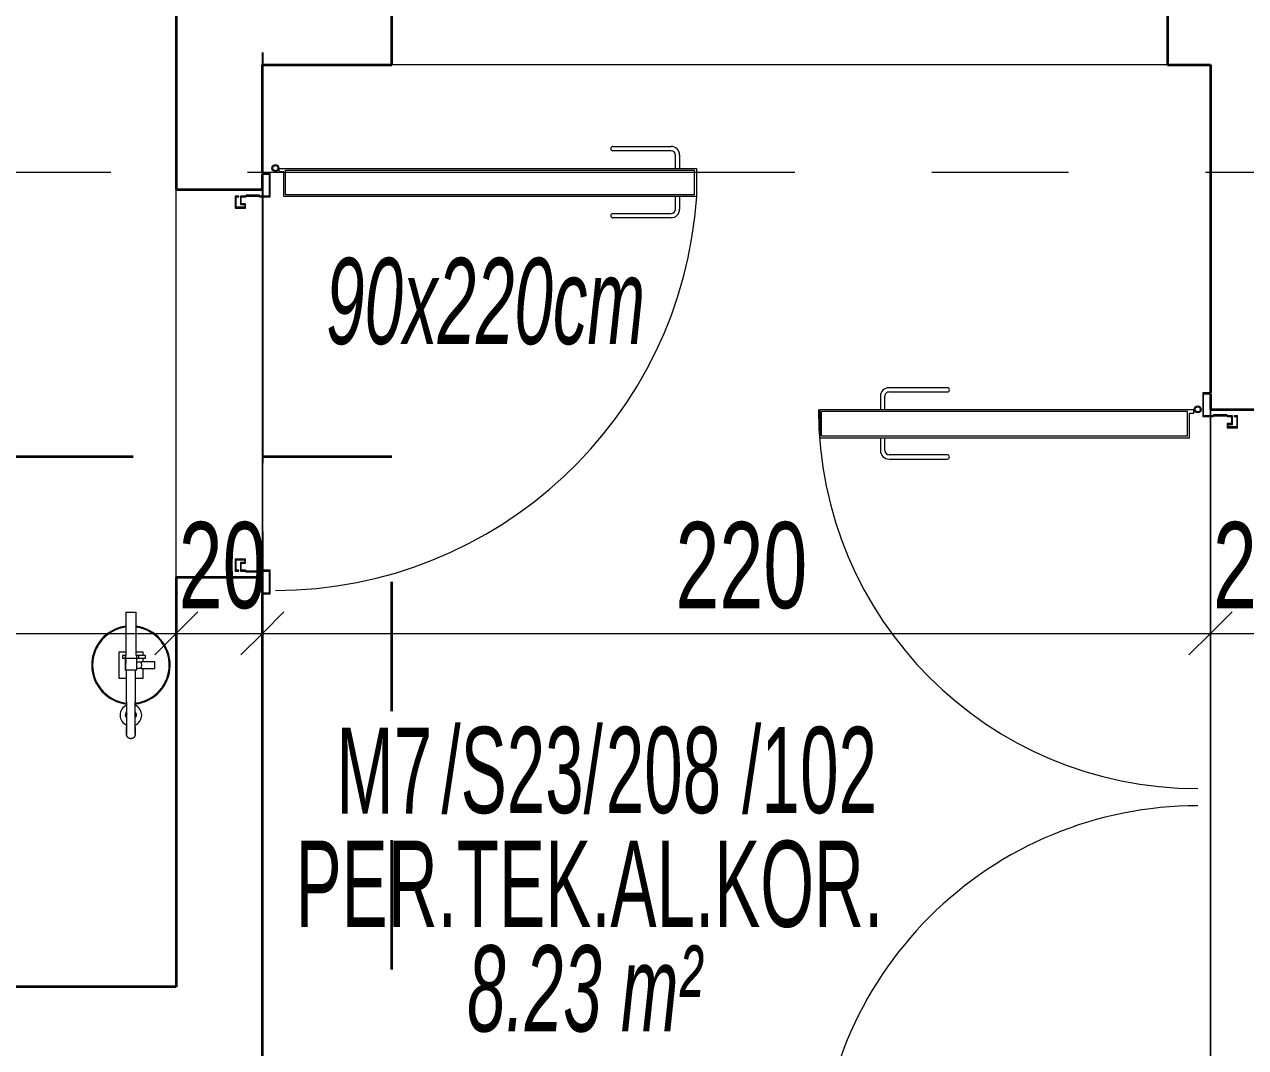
# Model space of a CAD drawing. Header units: metres. Extents: x 8 to 325, y -31 to 15.
# Drawn here: x 124.242 to 127.076, y -7.231 to -4.857 of the extents above; entities that cross this region are included whole.
import ezdxf

# ---------------------------------------------------------------- set-up
doc = ezdxf.new("R2010")
doc.units = ezdxf.units.M
for name, pattern in [('Dash', [0.6, 0.3, -0.3]), ('Grid Line', [2.2225, 1.27, -0.3175, 0.3175, -0.3175]), ('Grid Line 1_4_', [1.11125, 0.635, -0.15875, 0.15875, -0.15875])]:
    doc.linetypes.add(name, pattern=pattern)
for name, color, linetype, lineweight in [('A-ALAN', 7, 'Continuous', 9), ('A-DETY', 7, 'Continuous', 9), ('A-DETY-AKS', 7, 'Continuous', 9), ('A-DETY-ETKT', 7, 'Continuous', 9), ('A-DETY-OLCU', 7, 'Continuous', 9), ('A-DETY-OLCU-100', 7, 'Continuous', 9), ('A-DOSM', 7, 'Continuous', 9), ('A-DUVR', 7, 'Continuous', 9), ('A-KAPI', 7, 'Continuous', 9), ('A-KAPI-KASA', 7, 'Continuous', 18), ('M-EKIP', 7, 'Continuous', 9)]:
    doc.layers.add(name, color=color, linetype=linetype, lineweight=lineweight)
doc.layers.add('A-ÇZGI', color=7, linetype='Continuous', lineweight=9, true_color=0x00a600)
doc.styles.add('Arial Narrow_1', font='ARIALN.TTF', dxfattribs={"width": 0.7, "height": 0.2})
doc.styles.add('Arial Narrow_5', font='ARIALN.TTF', dxfattribs={"width": 0.8, "height": 0.2})
doc.styles.add('Arial Narrow_I', font='ARIALNI.TTF', dxfattribs={"width": 0.7, "height": 0.2})
doc.dimstyles.new('TKFN_ARDI_Ölçü_1_100__İç__3', dxfattribs={"dimscale": 0.3048, "dimtxt": 0.204686, "dimasz": 0.328084, "dimexe": 0.328084, "dimexo": 0.0625, "dimgap": 0, "dimtad": 1, "dimdec": 0, "dimlfac": 100, "dimdsep": 46, "dimtxsty": 'Arial Narrow_5', "dimblk1": 'OBLIQUE', "dimblk2": 'OBLIQUE', "dimsah": 1, "dimcen": 0.09, "dimdle": 0.328084, "dimadec": 8, "dimazin": 0, "dimtfac": 1, "dimtdec": 4, "dimtix": 1, "dimtmove": 0, "dimatfit": 3, "dimfxl": 0.656168, "dimfxlon": 1, "dimtvp": 1, "dimtolj": 1, "dimtzin": 0, "dimarcsym": 2})

# ---------------------------------------------------------------- blocks, each defined once
blk = doc.blocks.new('SY-M-FE_01_FIREEXTINGUISHER_Portable - 5kg Fire Extinguisher _CO2_-V112-_1_13_4_13_ PERON KATI _FFL_')
at = {"layer": 'M-EKIP', "color": 8, "lineweight": 5, "true_color": 0x808080}
for p, q in [((-0.12, 0.0125), (-0.12, 0.0098)), ((0.03, 0.0281), (-0.03, 0.0281)), ((-0.03, 0.0281), (-0.03, 0.0095)), ((0.0166, 0.0135), (-0.0121, 0.0135)), ((-0.0121, 0.012), (-0.0121, 0.0135)), ((-0.0121, -0.012), (-0.0121, 0.012)), ((-0.0121, 0.012), (0.0049, 0.012)), ((0.0117, 0.012), (0.0048, 0.012)), ((0.0117, 0.012), (0.0166, 0.012)), ((0.0161, 0.0196), (0.0161, -0.0186)), ((0.0221, 0.0196), (0.0161, 0.0196)), ((0.0162, 0.0196), (0.0161, 0.0196)), ((0.0225, 0.0135), (0.0178, 0.0135)), ((0.0178, 0.012), (0.0225, 0.012)), ((0.1228, 0.012), (0.0219, 0.012)), ((0.0221, 0.0196), (0.022, 0.0196)), ((0.0221, 0.0135), (0.0221, 0.0196)), ((0.0225, 0.0135), (0.0225, 0.012)), ((0.03, 0.012), (0.03, 0.0281)), ((0.1228, 0.012), (0.1228, -0.012)), ((-0.12, -0.0098), (-0.12, -0.0125)), ((-0.03, -0.0097), (-0.03, -0.0281)), ((-0.03, -0.0281), (-0.0078, -0.0281)), ((-0.0121, -0.0135), (-0.0121, -0.012)), ((-0.0121, -0.0135), (0.0167, -0.0135)), ((-0.007, -0.0235), (-0.0079, -0.0235)), ((-0.0079, -0.0235), (-0.0079, -0.0256)), ((-0.0079, -0.0235), (-0.0079, -0.0555)), ((-0.007, -0.0135), (-0.007, -0.0235)), ((0.007, -0.0235), (0.007, -0.0135)), ((0.0077, -0.0235), (0.007, -0.0235)), ((0.0076, -0.0281), (0.0158, -0.0281)), ((0.0077, -0.0555), (0.0077, -0.0235)), ((0.0077, -0.0256), (0.0077, -0.0235)), ((0.0225, -0.0177), (0.0158, -0.0177)), ((0.0158, -0.0177), (0.0158, -0.0337)), ((0.0158, -0.0177), (0.0158, -0.0188)), ((0.0161, -0.0186), (0.0162, -0.0186)), ((0.0161, -0.0186), (0.0221, -0.0186)), ((0.0178, -0.0135), (0.0225, -0.0135)), ((0.022, -0.0186), (0.0221, -0.0186)), ((0.0221, -0.0186), (0.0221, -0.0135)), ((0.0225, -0.012), (0.0225, -0.0135)), ((0.0225, -0.012), (0.1228, -0.012)), ((0.0225, -0.0188), (0.0225, -0.0177)), ((0.0225, -0.0337), (0.0225, -0.0177)), ((0.0225, -0.0281), (0.03, -0.0281)), ((0.03, -0.0281), (0.03, -0.012)), ((-0.0079, -0.0555), (0.0077, -0.0555)), ((0.0158, -0.0326), (0.0158, -0.0337)), ((0.0158, -0.0337), (0.0225, -0.0337)), ((0.0225, -0.0337), (0.0225, -0.0326))]:
    blk.add_line(p, q, dxfattribs=at)
at = {"layer": 'M-EKIP', "color": 8, "lineweight": 5, "true_color": 0x808080, "flags": 128}
for points in [[(0, 0.0889), (-0.0036, 0.0888), (-0.0071, 0.0886), (-0.0106, 0.0883), (-0.0142, 0.0878), (-0.0177, 0.0871), (-0.0211, 0.0864), (-0.0246, 0.0854), (-0.028, 0.0844), (-0.0313, 0.0832), (-0.0346, 0.0819), (-0.0379, 0.0804), (-0.0411, 0.0789), (-0.0442, 0.0771), (-0.0472, 0.0753), (-0.0502, 0.0734), (-0.0531, 0.0713), (-0.0559, 0.0691), (-0.0586, 0.0668), (-0.0612, 0.0644), (-0.0638, 0.0619), (-0.0662, 0.0593), (-0.0685, 0.0566), (-0.0707, 0.0539), (-0.0728, 0.051), (-0.0748, 0.048), (-0.0767, 0.045), (-0.0784, 0.0419), (-0.08, 0.0387), (-0.0815, 0.0355), (-0.0829, 0.0322), (-0.0841, 0.0289), (-0.0852, 0.0255), (-0.0861, 0.0221), (-0.0869, 0.0186), (-0.0876, 0.0151), (-0.0881, 0.0116), (-0.0884, 0.0095)], [(0.0881, 0.012), (0.0879, 0.0132), (0.0873, 0.0167), (0.0866, 0.0202), (0.0857, 0.0236), (0.0847, 0.0271), (0.0835, 0.0304), (0.0823, 0.0337), (0.0808, 0.037), (0.0793, 0.0402), (0.0776, 0.0433), (0.0758, 0.0464), (0.0739, 0.0494), (0.0719, 0.0523), (0.0697, 0.0552), (0.0675, 0.0579), (0.0651, 0.0605), (0.0626, 0.0631), (0.06, 0.0656), (0.0574, 0.0679), (0.0546, 0.0701), (0.0518, 0.0723), (0.0488, 0.0743), (0.0458, 0.0762), (0.0427, 0.0779), (0.0396, 0.0796), (0.0364, 0.0811), (0.0331, 0.0825), (0.0298, 0.0838), (0.0264, 0.0849), (0.023, 0.0859), (0.0195, 0.0867), (0.0161, 0.0874), (0.0125, 0.088), (0.009, 0.0884), (0.0055, 0.0887), (0.0019, 0.0889), (0, 0.0889)], [(-0.1709, 0), (-0.1709, 0.0004), (-0.1708, 0.0008), (-0.1708, 0.0012), (-0.1707, 0.0016), (-0.1707, 0.002), (-0.1706, 0.0024), (-0.1705, 0.0028), (-0.1704, 0.0031), (-0.1702, 0.0035), (-0.1701, 0.0039), (-0.1699, 0.0043), (-0.1697, 0.0046), (-0.1695, 0.005), (-0.1693, 0.0053), (-0.1691, 0.0056), (-0.1689, 0.006), (-0.1686, 0.0063), (-0.1684, 0.0066), (-0.1681, 0.0069), (-0.1678, 0.0072), (-0.1675, 0.0074), (-0.1672, 0.0077), (-0.1669, 0.008), (-0.1666, 0.0082), (-0.1663, 0.0084), (-0.1659, 0.0086), (-0.1656, 0.0088), (-0.1652, 0.009), (-0.1649, 0.0092), (-0.1645, 0.0093), (-0.1641, 0.0095), (-0.1637, 0.0096), (-0.1633, 0.0097), (-0.163, 0.0098), (-0.1626, 0.0099), (-0.1622, 0.0099), (-0.1618, 0.01), (-0.1614, 0.01), (-0.161, 0.01), (-0.1609, 0.01)], [(-0.1609, -0.01), (-0.1613, -0.01), (-0.1617, -0.01), (-0.1621, -0.0099), (-0.1625, -0.0099), (-0.1628, -0.0098), (-0.1632, -0.0097), (-0.1636, -0.0096), (-0.164, -0.0095), (-0.1644, -0.0094), (-0.1648, -0.0092), (-0.1651, -0.009), (-0.1655, -0.0089), (-0.1658, -0.0087), (-0.1662, -0.0085), (-0.1665, -0.0083), (-0.1668, -0.008), (-0.1671, -0.0078), (-0.1675, -0.0075), (-0.1678, -0.0072), (-0.168, -0.007), (-0.1683, -0.0067), (-0.1686, -0.0064), (-0.1688, -0.0061), (-0.1691, -0.0057), (-0.1693, -0.0054), (-0.1695, -0.0051), (-0.1697, -0.0047), (-0.1699, -0.0044), (-0.17, -0.004), (-0.1702, -0.0036), (-0.1703, -0.0032), (-0.1704, -0.0029), (-0.1705, -0.0025), (-0.1706, -0.0021), (-0.1707, -0.0017), (-0.1708, -0.0013), (-0.1708, -0.0009), (-0.1708, -0.0005), (-0.1709, -0.0001), (-0.1709, 0)], [(-0.0853, 0.01), (-0.0874, 0.01), (-0.0896, 0.01), (-0.0918, 0.01), (-0.094, 0.01), (-0.0962, 0.01), (-0.0984, 0.01), (-0.1007, 0.01), (-0.1029, 0.01), (-0.1052, 0.01), (-0.1074, 0.01), (-0.1097, 0.01), (-0.1119, 0.01), (-0.1142, 0.01), (-0.1164, 0.01), (-0.1186, 0.01), (-0.1207, 0.01), (-0.1229, 0.01), (-0.125, 0.01), (-0.1271, 0.01), (-0.1291, 0.01), (-0.1311, 0.01), (-0.1331, 0.01), (-0.135, 0.01), (-0.1369, 0.01), (-0.1387, 0.01), (-0.1405, 0.01), (-0.1422, 0.01), (-0.1438, 0.01), (-0.1454, 0.01), (-0.1469, 0.01), (-0.1484, 0.01), (-0.1498, 0.01), (-0.1511, 0.01), (-0.1523, 0.01), (-0.1535, 0.01), (-0.1545, 0.01), (-0.1555, 0.01), (-0.1565, 0.01), (-0.1573, 0.01), (-0.158, 0.01), (-0.1587, 0.01), (-0.1593, 0.01), (-0.1598, 0.01), (-0.1602, 0.01), (-0.1605, 0.01), (-0.1607, 0.01), (-0.1608, 0.01), (-0.1609, 0.01)], [(-0.1609, 0.01), (-0.1608, 0.01), (-0.1607, 0.01), (-0.1605, 0.01), (-0.1601, 0.01), (-0.1597, 0.01), (-0.1592, 0.01), (-0.1587, 0.01), (-0.158, 0.01), (-0.1572, 0.01), (-0.1564, 0.01), (-0.1555, 0.01), (-0.1545, 0.01), (-0.1534, 0.01), (-0.1522, 0.01), (-0.151, 0.01), (-0.1497, 0.01), (-0.1483, 0.01), (-0.1469, 0.01), (-0.1453, 0.01), (-0.1438, 0.01), (-0.1431, 0.01)], [(-0.1163, 0.01), (-0.1164, 0.01), (-0.1166, 0.01), (-0.1169, 0.01), (-0.1174, 0.01), (-0.118, 0.01), (-0.1187, 0.01), (-0.1196, 0.01), (-0.1206, 0.01), (-0.1217, 0.01), (-0.123, 0.01), (-0.1244, 0.01), (-0.1259, 0.01), (-0.1275, 0.01), (-0.1293, 0.01), (-0.1311, 0.01), (-0.1331, 0.01), (-0.1352, 0.01), (-0.1374, 0.01), (-0.1397, 0.01), (-0.1421, 0.01), (-0.1431, 0.01)], [(-0.0853, 0.01), (-0.0793, 0.01), (-0.0734, 0.01), (-0.0673, 0.01), (-0.0612, 0.01), (-0.055, 0.01), (-0.0488, 0.01), (-0.0426, 0.01), (-0.0364, 0.01), (-0.0301, 0.01), (-0.0239, 0.01), (-0.0176, 0.01), (-0.0121, 0.01)], [(-0.1431, -0.01), (-0.1447, -0.01), (-0.1462, -0.01), (-0.1477, -0.01), (-0.1491, -0.01), (-0.1505, -0.01), (-0.1517, -0.01), (-0.1529, -0.01), (-0.1541, -0.01), (-0.1551, -0.01), (-0.156, -0.01), (-0.1569, -0.01), (-0.1577, -0.01), (-0.1584, -0.01), (-0.159, -0.01), (-0.1595, -0.01), (-0.16, -0.01), (-0.1603, -0.01), (-0.1606, -0.01), (-0.1608, -0.01), (-0.1609, -0.01), (-0.1609, -0.01)], [(-0.1609, -0.01), (-0.1608, -0.01), (-0.1607, -0.01), (-0.1605, -0.01), (-0.1601, -0.01), (-0.1597, -0.01), (-0.1592, -0.01), (-0.1587, -0.01), (-0.158, -0.01), (-0.1572, -0.01), (-0.1564, -0.01), (-0.1555, -0.01), (-0.1545, -0.01), (-0.1534, -0.01), (-0.1522, -0.01), (-0.151, -0.01), (-0.1497, -0.01), (-0.1483, -0.01), (-0.1469, -0.01), (-0.1453, -0.01), (-0.1438, -0.01), (-0.1421, -0.01), (-0.1404, -0.01), (-0.1386, -0.01), (-0.1368, -0.01), (-0.1349, -0.01), (-0.133, -0.01), (-0.131, -0.01), (-0.129, -0.01), (-0.127, -0.01), (-0.1249, -0.01), (-0.1228, -0.01), (-0.1206, -0.01), (-0.1185, -0.01), (-0.1163, -0.01), (-0.114, -0.01), (-0.1118, -0.01), (-0.1096, -0.01), (-0.1073, -0.01), (-0.1051, -0.01), (-0.1028, -0.01), (-0.1006, -0.01), (-0.0983, -0.01), (-0.0961, -0.01), (-0.0938, -0.01), (-0.0916, -0.01), (-0.0895, -0.01), (-0.0873, -0.01), (-0.0853, -0.01)], [(-0.1431, -0.01), (-0.1407, -0.01), (-0.1383, -0.01), (-0.1361, -0.01), (-0.134, -0.01), (-0.1319, -0.01), (-0.13, -0.01), (-0.1282, -0.01), (-0.1266, -0.01), (-0.125, -0.01), (-0.1236, -0.01), (-0.1223, -0.01), (-0.1211, -0.01), (-0.12, -0.01), (-0.1191, -0.01), (-0.1183, -0.01), (-0.1176, -0.01), (-0.1171, -0.01), (-0.1167, -0.01), (-0.1164, -0.01), (-0.1163, -0.01), (-0.1163, -0.01)], [(-0.0884, -0.0097), (-0.0879, -0.0132), (-0.0873, -0.0167), (-0.0866, -0.0202), (-0.0857, -0.0236), (-0.0847, -0.0271), (-0.0835, -0.0304), (-0.0823, -0.0337), (-0.0808, -0.037), (-0.0793, -0.0402), (-0.0776, -0.0433), (-0.0758, -0.0464), (-0.0739, -0.0494), (-0.0719, -0.0523), (-0.0697, -0.0552), (-0.0675, -0.0579), (-0.0651, -0.0605), (-0.0626, -0.0631), (-0.06, -0.0656), (-0.0574, -0.0679), (-0.0546, -0.0701), (-0.0518, -0.0723), (-0.0488, -0.0743), (-0.0458, -0.0762), (-0.0427, -0.0779), (-0.0396, -0.0796), (-0.0364, -0.0811), (-0.0331, -0.0825), (-0.0298, -0.0838), (-0.0264, -0.0849), (-0.023, -0.0859), (-0.0195, -0.0867), (-0.0161, -0.0874), (-0.0125, -0.088), (-0.009, -0.0884), (-0.0055, -0.0887), (-0.0019, -0.0889), (0, -0.0889)], [(-0.0121, -0.01), (-0.0169, -0.01), (-0.0231, -0.01), (-0.0293, -0.01), (-0.0356, -0.01), (-0.0418, -0.01), (-0.0481, -0.01), (-0.0543, -0.01), (-0.0604, -0.01), (-0.0665, -0.01), (-0.0726, -0.01), (-0.0786, -0.01), (-0.0845, -0.01), (-0.0853, -0.01)], [(0, -0.0889), (0.0036, -0.0888), (0.0071, -0.0886), (0.0106, -0.0883), (0.0142, -0.0878), (0.0177, -0.0871), (0.0211, -0.0864), (0.0246, -0.0854), (0.028, -0.0844), (0.0313, -0.0832), (0.0346, -0.0819), (0.0379, -0.0804), (0.0411, -0.0789), (0.0442, -0.0771), (0.0472, -0.0753), (0.0502, -0.0734), (0.0531, -0.0713), (0.0559, -0.0691), (0.0586, -0.0668), (0.0612, -0.0644), (0.0638, -0.0619), (0.0662, -0.0593), (0.0685, -0.0566), (0.0707, -0.0539), (0.0728, -0.051), (0.0748, -0.048), (0.0767, -0.045), (0.0784, -0.0419), (0.08, -0.0387), (0.0815, -0.0355), (0.0829, -0.0322), (0.0841, -0.0289), (0.0852, -0.0255), (0.0861, -0.0221), (0.0869, -0.0186), (0.0876, -0.0151), (0.0881, -0.012)]]:
    blk.add_lwpolyline(points, dxfattribs=at)
at = {"layer": 'M-EKIP', "color": 8, "lineweight": 5, "true_color": 0x808080}
for centre, radius, start, end in [((0, 0), 0.091, 7.6414, 173.9433), ((0, 0), 0.0891, 71.5034, 108.4966), ((0, 0), 0.0891, 131.5034, 168.1123), ((0, 0), 0.0891, 112.5267, 126.4643), ((0, 0), 0.0891, 54.5919, 66.2284), ((0, 0), 0.0891, 11.5921, 48.1376), ((-0.1163, 0), 0.025, 22.3193, 157.4574), ((-0.1163, 0), 0.013, 50.2806, 106.5319), ((-0.1163, 0), 0.01, 93.402, 100.9244), ((-0.1163, 0), 0.01, 93.402, 100.9244), ((-0.1163, 0), 0.01, 73.5321, 96.8156), ((-0.1163, 0), 0.01, 78.454, 85.976), ((-0.1163, 0), 0.01, 78.454, 85.976), ((-0.1163, 0), 0.025, 202.5426, 337.6807), ((-0.1163, 0), 0.013, 253.4681, 309.7194), ((-0.1163, 0), 0.01, 259.0756, 266.598), ((-0.1163, 0), 0.01, 259.0756, 266.598), ((-0.1163, 0), 0.01, 263.1844, 286.4679), ((-0.1163, 0), 0.01, 274.024, 281.546), ((-0.1163, 0), 0.01, 274.024, 281.546), ((0, 0), 0.091, 186.0567, 352.3586), ((0, 0), 0.0891, 191.5921, 228.1376), ((0, 0), 0.0891, 311.5034, 348.1123), ((0, 0), 0.0891, 234.5919, 246.2284), ((0, 0), 0.0891, 251.5034, 288.4966), ((0, 0), 0.0891, 292.5267, 306.4643)]:
    blk.add_arc(centre, radius, start, end, dxfattribs=at)
blk.add_open_spline([(-0.007, -0.0235), (-0.007, -0.0235), (-0.0069, -0.0235), (-0.0068, -0.0236), (-0.0066, -0.0237), (-0.0063, -0.0238), (-0.0061, -0.0239), (-0.0058, -0.024), (-0.0055, -0.0241), (-0.0054, -0.0241), (-0.0052, -0.0242), (-0.0049, -0.0243), (-0.0045, -0.0244), (-0.0041, -0.0245), (-0.0038, -0.0246), (-0.0035, -0.0247), (-0.0033, -0.0247), (-0.0029, -0.0248), (-0.0024, -0.0249), (-0.0018, -0.025), (-0.0012, -0.025), (-0.0006, -0.0251), (0, -0.0251), (0.0006, -0.0251), (0.0012, -0.025), (0.0018, -0.025), (0.0024, -0.0249), (0.0029, -0.0248), (0.0033, -0.0247), (0.0035, -0.0247), (0.0038, -0.0246), (0.0041, -0.0245), (0.0045, -0.0244), (0.0049, -0.0243), (0.0052, -0.0242), (0.0054, -0.0241), (0.0055, -0.0241), (0.0058, -0.024), (0.0061, -0.0239), (0.0063, -0.0238), (0.0066, -0.0237), (0.0068, -0.0236), (0.0069, -0.0235), (0.007, -0.0235), (0.007, -0.0235)], degree=3, knots=[0, 0, 0, 0, 0.055556, 0.083333, 0.111111, 0.138889, 0.166667, 0.194444, 0.208333, 0.222222, 0.236111, 0.25, 0.277778, 0.305556, 0.319444, 0.333333, 0.347222, 0.361111, 0.388889, 0.416667, 0.444444, 0.472222, 0.5, 0.527778, 0.555556, 0.583333, 0.611111, 0.638889, 0.652778, 0.666667, 0.680556, 0.694444, 0.722222, 0.75, 0.763889, 0.777778, 0.791667, 0.805556, 0.833333, 0.861111, 0.888889, 0.916667, 0.944444, 1, 1, 1, 1], dxfattribs=at)
blk = doc.blocks.new('IC-TKN-M7-S23-000-10-A1-32-K-T-6E-200_rvt-1-_1_13_4_13_ PERON KATI _FFL_')
at = {"layer": 'M-EKIP', "color": 8, "lineweight": 5, "true_color": 0x808080, "rotation": 89.9999999999999}
blk.add_blockref('SY-M-FE_01_FIREEXTINGUISHER_Portable - 5kg Fire Extinguisher _CO2_-V112-_1_13_4_13_ PERON KATI _FFL_', (-180.3052, -6.3434), dxfattribs=at)
blk = doc.blocks.new('C1030_70_YK1 90x220cm - YK1 90x220cm-4639944-_1_13_4_13_ PERON KATI _FFL_')
at = {"layer": 'A-DETY'}
for p, q in [((-0.4993, 1.1069), (-0.4343, 1.1069)), ((-0.4993, 0.1388), (-0.4993, 1.1069)), ((-0.4343, 1.1069), (-0.4343, 0.6206)), ((-0.4383, 1.1029), (-0.4953, 1.1029)), ((-0.4953, 0.1533), (-0.4953, 1.1029)), ((-0.4383, 1.1029), (-0.4383, 0.1533)), ((-0.5304, 1.0682), (-0.5, 1.0682)), ((-0.5, 1.0582), (-0.5304, 1.0582)), ((-0.435, 1.0682), (-0.4046, 1.0682)), ((-0.4046, 1.0582), (-0.435, 1.0582)), ((-0.5504, 0.9132), (-0.5504, 1.0482)), ((-0.5404, 1.0482), (-0.5404, 0.9132)), ((-0.3946, 0.9132), (-0.3946, 1.0482)), ((-0.3846, 1.0482), (-0.3846, 0.9132)), ((-0.4343, 0.6206), (-0.4343, 0.1493)), ((-0.4383, 0.1533), (-0.4953, 0.1533)), ((-0.4913, 0.1493), (-0.4913, 0.1388)), ((-0.4343, 0.1493), (-0.4913, 0.1493)), ((-0.4913, 0.1388), (-0.4993, 0.1388))]:
    blk.add_line(p, q, dxfattribs=at)
for radius in [0.008, 0.006]:
    blk.add_circle((-0.5, 0.13), radius, dxfattribs=at)
for centre, radius, start, end in [((-0.5304, 1.0482), 0.02, 90, 180), ((-0.5304, 1.0482), 0.01, 90, 180), ((-0.4046, 1.0482), 0.02, 0, 90), ((-0.4046, 1.0482), 0.01, 0, 90), ((-0.5454, 0.9132), 0.005, 180, 0), ((-0.3896, 0.9132), 0.005, 180, 0)]:
    blk.add_arc(centre, radius, start, end, dxfattribs=at)
at = {"layer": 'A-KAPI'}
blk.add_arc((-0.5, 0.13), 0.98, 360, 86.1575, dxfattribs=at)
at = {"layer": 'A-KAPI-KASA'}
for p, q in [((-0.4332, 0.118), (-0.4882, 0.118)), ((-0.4882, 0.118), (-0.4882, 0.1)), ((-0.4862, 0.1), (-0.4862, 0.116)), ((-0.4862, 0.116), (-0.4352, 0.116)), ((-0.4352, 0.116), (-0.4352, 0.0948)), ((-0.4332, 0.094), (-0.4332, 0.118)), ((0.4882, 0.118), (0.4332, 0.118)), ((0.4332, 0.118), (0.4332, 0.094)), ((0.4352, 0.0948), (0.4352, 0.116)), ((0.4352, 0.116), (0.4862, 0.116)), ((0.4862, 0.116), (0.4862, 0.1)), ((0.4882, 0.1), (0.4882, 0.118)), ((-0.4882, 0.1), (-0.4862, 0.1)), ((-0.4352, 0.0948), (-0.4372, 0.0928)), ((-0.4372, 0.0928), (-0.4372, 0.0622)), ((-0.4352, 0.092), (-0.4332, 0.094)), ((-0.4352, 0.063), (-0.4352, 0.092)), ((0.4332, 0.094), (0.4352, 0.092)), ((0.4372, 0.0928), (0.4352, 0.0948)), ((0.4352, 0.092), (0.4352, 0.063)), ((0.4372, 0.0622), (0.4372, 0.0928)), ((0.4862, 0.1), (0.4882, 0.1)), ((-0.4372, 0.0622), (-0.4352, 0.0602)), ((-0.4332, 0.061), (-0.4352, 0.063)), ((-0.4352, 0.0602), (-0.4352, 0.049)), ((-0.4332, 0.051), (-0.4332, 0.061)), ((-0.4072, 0.061), (-0.4172, 0.061)), ((-0.4172, 0.061), (-0.4172, 0.051)), ((-0.4152, 0.049), (-0.4152, 0.059)), ((-0.4152, 0.059), (-0.4092, 0.059)), ((-0.4092, 0.059), (-0.4092, 0.039)), ((-0.4072, 0.037), (-0.4072, 0.061)), ((0.4172, 0.061), (0.4072, 0.061)), ((0.4072, 0.061), (0.4072, 0.037)), ((0.4092, 0.039), (0.4092, 0.059)), ((0.4092, 0.059), (0.4152, 0.059)), ((0.4152, 0.059), (0.4152, 0.049)), ((0.4172, 0.051), (0.4172, 0.061)), ((0.4352, 0.063), (0.4332, 0.061)), ((0.4332, 0.061), (0.4332, 0.051)), ((0.4352, 0.0602), (0.4372, 0.0622)), ((0.4352, 0.049), (0.4352, 0.0602)), ((-0.4352, 0.049), (-0.4152, 0.049)), ((-0.4332, 0.045), (-0.4352, 0.045)), ((-0.4352, 0.045), (-0.4352, 0.037)), ((-0.4352, 0.037), (-0.4072, 0.037)), ((-0.4172, 0.051), (-0.4332, 0.051)), ((-0.4332, 0.039), (-0.4332, 0.045)), ((-0.4092, 0.039), (-0.4332, 0.039)), ((0.4072, 0.037), (0.4352, 0.037)), ((0.4332, 0.039), (0.4092, 0.039)), ((0.4152, 0.049), (0.4352, 0.049)), ((0.4332, 0.051), (0.4172, 0.051)), ((0.4352, 0.045), (0.4332, 0.045)), ((0.4332, 0.045), (0.4332, 0.039)), ((0.4352, 0.037), (0.4352, 0.045))]:
    blk.add_line(p, q, dxfattribs=at)
blk = doc.blocks.new('C1030_70_YK2 180x220cm - YK2 180x220cm-V91-_1_13_4_13_ PERON KATI _FFL_')
at = {"layer": 'A-DETY'}
for p, q in [((-0.8993, 1.0066), (-0.8343, 1.0066)), ((-0.8993, 0.1385), (-0.8993, 1.0066)), ((-0.8383, 1.0026), (-0.8953, 1.0026)), ((-0.8953, 0.153), (-0.8953, 1.0026)), ((-0.8383, 1.0026), (-0.8383, 0.153)), ((-0.8343, 1.0066), (-0.8343, 0.6203)), ((0.8993, 1.0066), (0.8343, 1.0066)), ((0.8343, 1.0066), (0.8343, 0.6203)), ((0.8383, 1.0026), (0.8953, 1.0026)), ((0.8383, 1.0026), (0.8383, 0.153)), ((0.8953, 0.153), (0.8953, 1.0026)), ((0.8993, 0.1385), (0.8993, 1.0066)), ((-0.9304, 0.8659), (-0.9, 0.8659)), ((-0.9, 0.8559), (-0.9304, 0.8559)), ((-0.835, 0.8659), (-0.8046, 0.8659)), ((-0.8046, 0.8559), (-0.835, 0.8559)), ((0.835, 0.8659), (0.8046, 0.8659)), ((0.8046, 0.8559), (0.835, 0.8559)), ((0.9304, 0.8659), (0.9, 0.8659)), ((0.9, 0.8559), (0.9304, 0.8559)), ((-0.9504, 0.7109), (-0.9504, 0.8459)), ((-0.9404, 0.8459), (-0.9404, 0.7109)), ((-0.7946, 0.7109), (-0.7946, 0.8459)), ((-0.7846, 0.8459), (-0.7846, 0.7109)), ((0.7846, 0.8459), (0.7846, 0.7109)), ((0.7946, 0.7109), (0.7946, 0.8459)), ((0.9404, 0.8459), (0.9404, 0.7109)), ((0.9504, 0.7109), (0.9504, 0.8459)), ((-0.8343, 0.6203), (-0.8343, 0.149)), ((0.8343, 0.6203), (0.8343, 0.149)), ((-0.8383, 0.153), (-0.8953, 0.153)), ((-0.8913, 0.149), (-0.8913, 0.1385)), ((-0.8343, 0.149), (-0.8913, 0.149)), ((0.8343, 0.149), (0.8913, 0.149)), ((0.8383, 0.153), (0.8953, 0.153)), ((0.8913, 0.149), (0.8913, 0.1385)), ((-0.8913, 0.1385), (-0.8993, 0.1385)), ((0.8913, 0.1385), (0.8993, 0.1385))]:
    blk.add_line(p, q, dxfattribs=at)
for centre, radius in [((-0.9, 0.1297), 0.008), ((-0.9, 0.1297), 0.006), ((0.9, 0.1297), 0.008), ((0.9, 0.1297), 0.006)]:
    blk.add_circle(centre, radius, dxfattribs=at)
for centre, radius, start, end in [((-0.9304, 0.8459), 0.02, 90, 180), ((-0.9304, 0.8459), 0.01, 90, 180), ((-0.8046, 0.8459), 0.02, 0, 90), ((-0.8046, 0.8459), 0.01, 360, 90), ((0.8046, 0.8459), 0.02, 90, 180), ((0.8046, 0.8459), 0.01, 90, 180), ((0.9304, 0.8459), 0.02, 0, 90), ((0.9304, 0.8459), 0.01, 360, 90), ((-0.9454, 0.7109), 0.005, 180, 0), ((-0.7896, 0.7109), 0.005, 180, 0), ((0.7896, 0.7109), 0.005, 180, 0), ((0.9454, 0.7109), 0.005, 180, 0)]:
    blk.add_arc(centre, radius, start, end, dxfattribs=at)
at = {"layer": 'A-KAPI'}
for centre, start, end in [((-0.9, 0.1297), 360, 90), ((0.9, 0.1297), 90, 180)]:
    blk.add_arc(centre, 0.88, start, end, dxfattribs=at)
at = {"layer": 'A-KAPI-KASA'}
for p, q in [((-0.8832, 0.118), (-0.9382, 0.118)), ((-0.9382, 0.118), (-0.9382, 0.1)), ((-0.9362, 0.1), (-0.9362, 0.116)), ((-0.9362, 0.116), (-0.8852, 0.116)), ((-0.8852, 0.116), (-0.8852, 0.0948)), ((-0.8832, 0.094), (-0.8832, 0.118)), ((0.9382, 0.118), (0.8832, 0.118)), ((0.8832, 0.118), (0.8832, 0.094)), ((0.8852, 0.0948), (0.8852, 0.116)), ((0.8852, 0.116), (0.9362, 0.116)), ((0.9362, 0.116), (0.9362, 0.1)), ((0.9382, 0.1), (0.9382, 0.118)), ((-0.9382, 0.1), (-0.9362, 0.1)), ((-0.8852, 0.0948), (-0.8872, 0.0928)), ((-0.8872, 0.0928), (-0.8872, 0.0622)), ((-0.8852, 0.092), (-0.8832, 0.094)), ((-0.8852, 0.063), (-0.8852, 0.092)), ((0.8832, 0.094), (0.8852, 0.092)), ((0.8872, 0.0928), (0.8852, 0.0948)), ((0.8852, 0.092), (0.8852, 0.063)), ((0.8872, 0.0622), (0.8872, 0.0928)), ((0.9362, 0.1), (0.9382, 0.1)), ((-0.8872, 0.0622), (-0.8852, 0.0602)), ((-0.8832, 0.061), (-0.8852, 0.063)), ((-0.8852, 0.0602), (-0.8852, 0.049)), ((-0.8832, 0.051), (-0.8832, 0.061)), ((-0.8572, 0.061), (-0.8672, 0.061)), ((-0.8672, 0.061), (-0.8672, 0.051)), ((-0.8652, 0.049), (-0.8652, 0.059)), ((-0.8652, 0.059), (-0.8592, 0.059)), ((-0.8592, 0.059), (-0.8592, 0.039)), ((-0.8572, 0.037), (-0.8572, 0.061)), ((0.8672, 0.061), (0.8572, 0.061)), ((0.8572, 0.061), (0.8572, 0.037)), ((0.8592, 0.039), (0.8592, 0.059)), ((0.8592, 0.059), (0.8652, 0.059)), ((0.8652, 0.059), (0.8652, 0.049)), ((0.8672, 0.051), (0.8672, 0.061)), ((0.8852, 0.063), (0.8832, 0.061)), ((0.8832, 0.061), (0.8832, 0.051)), ((0.8852, 0.0602), (0.8872, 0.0622)), ((0.8852, 0.049), (0.8852, 0.0602)), ((-0.8852, 0.049), (-0.8652, 0.049)), ((-0.8832, 0.045), (-0.8852, 0.045)), ((-0.8852, 0.045), (-0.8852, 0.037)), ((-0.8852, 0.037), (-0.8572, 0.037)), ((-0.8672, 0.051), (-0.8832, 0.051)), ((-0.8832, 0.039), (-0.8832, 0.045)), ((-0.8592, 0.039), (-0.8832, 0.039)), ((0.8572, 0.037), (0.8852, 0.037)), ((0.8832, 0.039), (0.8592, 0.039)), ((0.8652, 0.049), (0.8852, 0.049)), ((0.8832, 0.051), (0.8672, 0.051)), ((0.8852, 0.045), (0.8832, 0.045)), ((0.8832, 0.045), (0.8832, 0.039)), ((0.8852, 0.037), (0.8852, 0.045))]:
    blk.add_line(p, q, dxfattribs=at)
blk = doc.blocks.new('DIMBLOCK307-_1_13_4_13_ PERON KATI _FFL_')
at = {"layer": 'A-DETY-OLCU-100', "transparency": 16777216}
for p, q in [((119.5947, -6.2699), (119.5947, -6.0699)), ((124.5947, -6.2699), (124.5947, -6.0699)), ((119.5947, -6.2699), (119.6447, -6.2199)), ((124.5947, -6.2699), (124.6447, -6.2199)), ((119.5947, -6.2699), (119.5447, -6.3199)), ((119.5947, -6.2699), (124.5947, -6.2699)), ((119.5947, -6.2699), (119.5947, -6.3699)), ((124.5947, -6.2699), (124.5447, -6.3199)), ((124.5947, -6.2699), (124.5947, -6.3699))]:
    blk.add_line(p, q, dxfattribs=at)
at = {"layer": 'A-DETY-OLCU-100', "color": 0, "transparency": 16777216, "insert": (121.9533, -6.0114), "char_height": 0.2, "width": 0.339194, "attachment_point": 1, "line_spacing_factor": 0.974696, "style": 'Arial Narrow_5'}
blk.add_mtext('500', dxfattribs=at)
blk = doc.blocks.new('_Oblique')
at = {"color": 0, "linetype": 'ByBlock', "lineweight": -2}
blk.add_line((-0.5, -0.5), (0.5, 0.5), dxfattribs=at)
blk = doc.blocks.new('DIMBLOCK308-_1_13_4_13_ PERON KATI _FFL_')
at = {"layer": 'A-DETY-OLCU-100', "transparency": 16777216}
for p, q in [((124.5947, -6.2699), (124.5947, -6.0699)), ((124.7947, -6.2699), (124.7947, -6.0699)), ((124.5947, -6.2699), (124.6447, -6.2199)), ((124.7947, -6.2699), (124.8447, -6.2199)), ((124.5947, -6.2699), (124.5447, -6.3199)), ((124.5947, -6.2699), (124.7947, -6.2699)), ((124.5947, -6.2699), (124.5947, -6.3699)), ((124.7947, -6.2699), (124.7447, -6.3199)), ((124.7947, -6.2699), (124.7947, -6.3699))]:
    blk.add_line(p, q, dxfattribs=at)
at = {"layer": 'A-DETY-OLCU-100', "color": 0, "transparency": 16777216, "insert": (124.6004, -6.0114), "char_height": 0.2, "width": 0.22613, "attachment_point": 1, "line_spacing_factor": 0.974696, "style": 'Arial Narrow_5'}
blk.add_mtext('20', dxfattribs=at)
blk = doc.blocks.new('DIMBLOCK309-_1_13_4_13_ PERON KATI _FFL_')
at = {"layer": 'A-DETY-OLCU-100', "transparency": 16777216}
for p, q in [((124.7947, -6.2699), (124.7947, -6.0699)), ((126.9947, -6.2699), (126.9947, -6.0699)), ((124.7947, -6.2699), (124.8447, -6.2199)), ((126.9947, -6.2699), (127.0447, -6.2199)), ((124.7947, -6.2699), (124.7447, -6.3199)), ((124.7947, -6.2699), (126.9947, -6.2699)), ((124.7947, -6.2699), (124.7947, -6.3699)), ((126.9947, -6.2699), (126.9447, -6.3199)), ((126.9947, -6.2699), (126.9947, -6.3699))]:
    blk.add_line(p, q, dxfattribs=at)
at = {"layer": 'A-DETY-OLCU-100', "color": 0, "transparency": 16777216, "insert": (125.7533, -6.0114), "char_height": 0.2, "width": 0.339194, "attachment_point": 1, "line_spacing_factor": 0.974696, "style": 'Arial Narrow_5'}
blk.add_mtext('220', dxfattribs=at)
blk = doc.blocks.new('DIMBLOCK310-_1_13_4_13_ PERON KATI _FFL_')
at = {"layer": 'A-DETY-OLCU-100', "transparency": 16777216}
for p, q in [((126.9947, -6.2699), (126.9947, -6.0699)), ((127.1947, -6.2699), (127.1947, -6.0699)), ((126.9947, -6.2699), (127.0447, -6.2199)), ((127.1947, -6.2699), (127.2447, -6.2199)), ((126.9947, -6.2699), (126.9447, -6.3199)), ((126.9947, -6.2699), (127.1947, -6.2699)), ((126.9947, -6.2699), (126.9947, -6.3699)), ((127.1947, -6.2699), (127.1447, -6.3199)), ((127.1947, -6.2699), (127.1947, -6.3699))]:
    blk.add_line(p, q, dxfattribs=at)
at = {"layer": 'A-DETY-OLCU-100', "color": 0, "transparency": 16777216, "insert": (127.0004, -6.0114), "char_height": 0.2, "width": 0.22613, "attachment_point": 1, "line_spacing_factor": 0.974696, "style": 'Arial Narrow_5'}
blk.add_mtext('20', dxfattribs=at)

msp = doc.modelspace()

# ---------------------------------------------------------------- linework, layer by layer
at = {"layer": 'A-ALAN', "color": 8, "true_color": 0x808080, "flags": 128}
for points in [[(124.5947, -4.85), (124.5947, -3.89), (119.5947, -3.89), (119.5947, -4.85), (119.5947, -7.09), (124.5947, -7.09)], [(124.7947, -4.95), (124.7947, -7.19), (124.7947, -8.69), (126.9947, -8.69), (126.9947, -4.95)]]:
    msp.add_lwpolyline(points, close=True, dxfattribs=at)
at = {"layer": 'A-DETY-AKS', "color": 1, "linetype": 'Grid Line 1_4_', "lineweight": 25, "true_color": 0xff0000}
msp.add_line((124.7947, 13.6518), (124.7947, -28.6158), dxfattribs=at)
at = {"layer": 'A-DETY-AKS', "linetype": 'Grid Line'}
msp.add_line((323.8329, -5.2), (109.008, -5.2), dxfattribs=at)
at = {"layer": 'A-DOSM'}
for p, q in [((124.7947, -5.2548), (124.7947, -5.24)), ((124.7947, -6.1232), (124.7947, -5.2568)), ((126.9947, -5.75), (126.9947, -5.7648)), ((126.9947, -5.7668), (126.9947, -7.5332)), ((124.7947, -6.14), (124.7947, -6.1252))]:
    msp.add_line(p, q, dxfattribs=at)
at = {"layer": 'A-DUVR', "lineweight": 35}
for p, q in [((124.5947, -3.89), (124.5947, -5.24)), ((125.0947, -4.95), (125.0947, -4.75)), ((126.8947, -4.75), (126.8947, -4.95)), ((124.7947, -5.2018), (124.7947, -4.95)), ((124.7947, -4.95), (125.0947, -4.95)), ((126.8947, -4.95), (126.9947, -4.95)), ((126.9947, -4.95), (126.9947, -5.7118)), ((124.7947, -5.24), (124.7947, -5.2038)), ((124.5947, -5.24), (124.7947, -5.24)), ((126.9947, -5.7138), (126.9947, -5.75)), ((126.9947, -5.75), (127.1947, -5.75)), ((124.5947, -6.14), (124.5947, -7.09)), ((124.7947, -6.14), (124.5947, -6.14)), ((124.7947, -6.1762), (124.7947, -6.14)), ((124.7947, -7.5018), (124.7947, -6.1782)), ((124.5947, -7.09), (119.5947, -7.09))]:
    msp.add_line(p, q, dxfattribs=at)
at = {"layer": 'A-ÇZGI', "color": 1, "linetype": 'Dash', "lineweight": 35, "true_color": 0xff0000}
for p, q in [((125.0947, -5.86), (119.857, -5.86)), ((125.0947, -11.25), (125.0947, -5.86))]:
    msp.add_line(p, q, dxfattribs=at)

# ---------------------------------------------------------------- block references
at = {"lineweight": 5}
msp.add_blockref('IC-TKN-M7-S23-000-10-A1-32-K-T-6E-200_rvt-1-_1_13_4_13_ PERON KATI _FFL_', (304.7947, 0), dxfattribs=at)
at = {"layer": 'A-KAPI'}
for name, p, rotation in [('C1030_70_YK1 90x220cm - YK1 90x220cm-4639944-_1_13_4_13_ PERON KATI _FFL_', (124.6947, -5.69), 269.9999999999996), ('C1030_70_YK2 180x220cm - YK2 180x220cm-V91-_1_13_4_13_ PERON KATI _FFL_', (127.0947, -6.65), 90)]:
    msp.add_blockref(name, p, dxfattribs=dict(at, rotation=rotation))

# ---------------------------------------------------------------- texts
at = {"layer": 'A-DETY-ETKT', "char_height": 0.2, "line_spacing_factor": 0.949189}
for s, insert, width, attachment_point, style in [('\\pt0.889,1.778,2.667,3.556,4.445,5.334,6.223,7.112,8.001,8.89,9.779,10.668,11.557,12.446,13.335,14.224,15.113,16.002,16.891,17.78,18.669,19.558,20.447,21.336,22.225,23.114,24.003,24.892,25.781,26.67,27.559,28.448;90x220cm', (125.3125, -5.4998), 0.7686, 5, 'Arial Narrow_I'), ('\\pt0.42,0.84,1.26,1.68,2.1,2.52,2.94,3.36,3.78,4.2,4.62,5.04,5.46,5.88,6.3,6.72,7.14,7.56,7.98,8.4,8.82,9.24,9.66,10.08,10.5,10.92,11.34,11.76,12.18,12.6,13.02,13.44;M7', (125.1887, -6.5883), 0.2268, 6, 'Arial Narrow_1'), ('\\pt0.42,0.84,1.26,1.68,2.1,2.52,2.94,3.36,3.78,4.2,4.62,5.04,5.46,5.88,6.3,6.72,7.14,7.56,7.98,8.4,8.82,9.24,9.66,10.08,10.5,10.92,11.34,11.76,12.18,12.6,13.02,13.44;/S23/', (125.5846, -6.5883), 0.3892, 6, 'Arial Narrow_1'), ('\\pt0.42,0.84,1.26,1.68,2.1,2.52,2.94,3.36,3.78,4.2,4.62,5.04,5.46,5.88,6.3,6.72,7.14,7.56,7.98,8.4,8.82,9.24,9.66,10.08,10.5,10.92,11.34,11.76,12.18,12.6,13.02,13.44;208', (125.7253, -6.5883), 0.2828, 5, 'Arial Narrow_1'), ('\\pt0.42,0.84,1.26,1.68,2.1,2.52,2.94,3.36,3.78,4.2,4.62,5.04,5.46,5.88,6.3,6.72,7.14,7.56,7.98,8.4,8.82,9.24,9.66,10.08,10.5,10.92,11.34,11.76,12.18,12.6,13.02,13.44;/1', (126.0415, -6.5883), 0.1386, 6, 'Arial Narrow_1'), ('\\pt0.42,0.84,1.26,1.68,2.1,2.52,2.94,3.36,3.78,4.2,4.62,5.04,5.46,5.88,6.3,6.72,7.14,7.56,7.98,8.4,8.82,9.24,9.66,10.08,10.5,10.92,11.34,11.76,12.18,12.6,13.02,13.44;02', (126.0425, -6.5883), 0.1897, 4, 'Arial Narrow_1'), ('\\pt0.42,0.84,1.26,1.68,2.1,2.52,2.94,3.36,3.78,4.2,4.62,5.04,5.46,5.88,6.3,6.72,7.14,7.56,7.98,8.4,8.82,9.24,9.66,10.08,10.5,10.92,11.34,11.76,12.18,12.6,13.02,13.44;PER.TEK.AL.KOR.', (125.5534, -6.8524), 1.4077, 5, 'Arial Narrow_1'), ('\\pt0.42,0.84,1.26,1.68,2.1,2.52,2.94,3.36,3.78,4.2,4.62,5.04,5.46,5.88,6.3,6.72,7.14,7.56,7.98,8.4,8.82,9.24,9.66,10.08,10.5,10.92,11.34,11.76,12.18,12.6,13.02,13.44;8.23 m²', (125.5416, -7.0952), 0.5649, 5, 'Arial Narrow_I')]:
    msp.add_mtext(s, dxfattribs=dict(at, insert=insert, width=width, attachment_point=attachment_point, style=style))

# ---------------------------------------------------------------- dimensions: what is measured, and where the dimension line sits
at = {"layer": 'A-DETY-OLCU'}
for base, p1, p2, override, picture, middle in [((124.5947, -6.2699), (119.5947, -6.0699), (124.5947, -6.0699), {"dimpost": '<>', "dimfxl": 5}, 'DIMBLOCK307-_1_13_4_13_ PERON KATI _FFL_', (122.0947, -6.1677)), ((124.7947, -6.2699), (124.5947, -6.0699), (124.7947, -6.0699), {"dimpost": '<>', "dimfxl": 0.2}, 'DIMBLOCK308-_1_13_4_13_ PERON KATI _FFL_', (124.6947, -6.1677)), ((126.9947, -6.2699), (124.7947, -6.0699), (126.9947, -6.0699), {"dimpost": '<>', "dimfxl": 2.2}, 'DIMBLOCK309-_1_13_4_13_ PERON KATI _FFL_', (125.8947, -6.1677)), ((127.1947, -6.2699), (126.9947, -6.0699), (127.1947, -6.0699), {"dimpost": '<>', "dimfxl": 0.2}, 'DIMBLOCK310-_1_13_4_13_ PERON KATI _FFL_', (127.0947, -6.1677))]:
    dim = msp.add_linear_dim(base=base, p1=p1, p2=p2, dimstyle='TKFN_ARDI_Ölçü_1_100__İç__3', override=override, dxfattribs=at)
    dim.commit()
    dim.dimension.update_dxf_attribs({"geometry": picture, "text_midpoint": middle})

doc.saveas('drawing.dxf')
